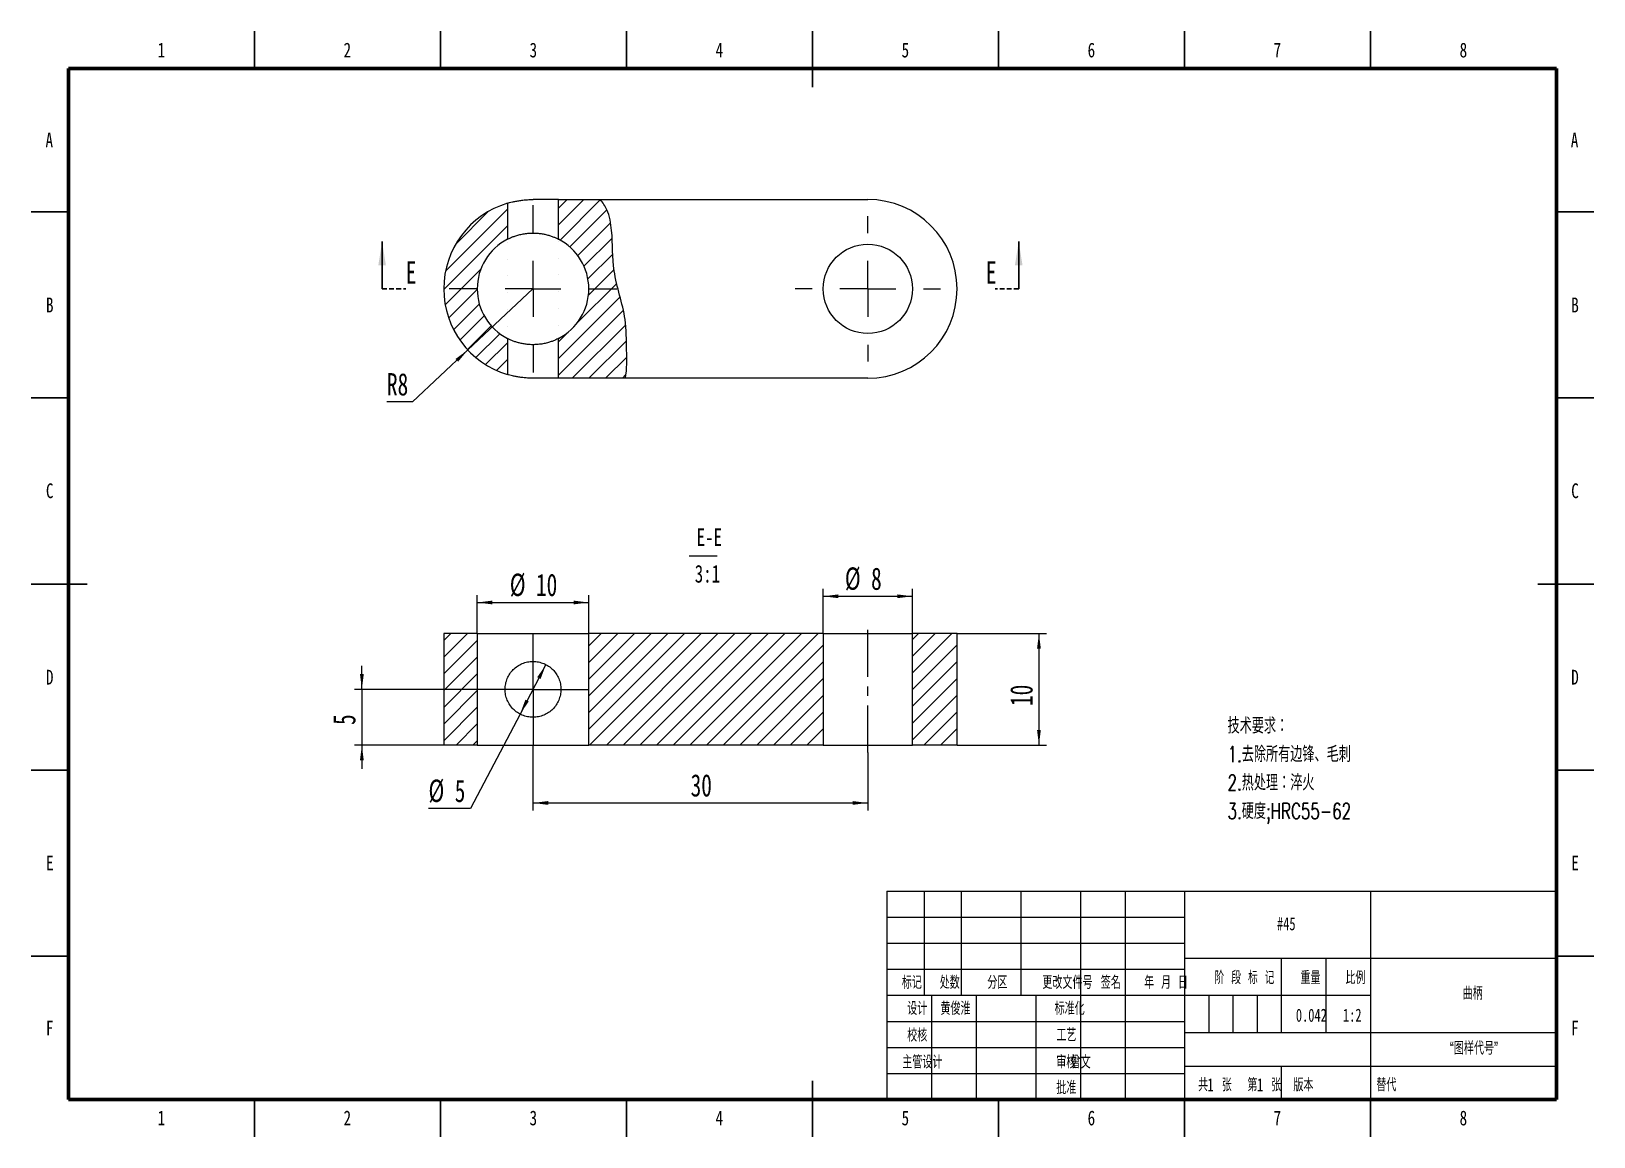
# Paper-space layout '曲柄' of a CAD drawing. Header units: millimetres. Extents: x 0 to 420, y 0 to 297.
import ezdxf

# ---------------------------------------------------------------- set-up
doc = ezdxf.new("R2010")
doc.units = ezdxf.units.MM
doc.linetypes.add('CENTERX2', pattern=[20.32, 12.7, -2.54, 2.54, -2.54])
doc.linetypes.add('HIDDEN', pattern=[1.905, 1.27, -0.635])
for name, color, linetype in [('10', 7, 'Continuous'), ('5', 7, 'Continuous'), ('SLD-0', 7, 'Continuous')]:
    doc.layers.add(name, color=color, linetype=linetype)
doc.layers.add('细线层', color=4, linetype='Continuous', lineweight=15)
doc.styles.add('SLDTEXTSTYLE0', font='TXT', dxfattribs={"width": 0.7, "bigfont": 'bigfont'})
doc.styles.add('SLDTEXTSTYLE1', font='TXT', dxfattribs={"width": 0.62, "bigfont": 'bigfont'})
doc.styles.add('SLDTEXTSTYLE2', font='TXT', dxfattribs={"width": 0.614286, "bigfont": 'bigfont'})
doc.styles.add('SLDTEXTSTYLE3', font='TXT', dxfattribs={"width": 0.6, "bigfont": 'bigfont'})
doc.styles.add('SLDTEXTSTYLE4', font='TXT', dxfattribs={"width": 0.7})
doc.styles.add('SLDTEXTSTYLE5', font='TXT', dxfattribs={"width": 0.75})
doc.dimstyles.new('SLDDIMSTYLE12', dxfattribs={"dimtxt": 6, "dimasz": 4.08, "dimexe": 0, "dimexo": 0.0625, "dimgap": 1.5, "dimtad": 0, "dimtih": 1, "dimtoh": 1, "dimlfac": 0.333333, "dimrnd": 1e-09, "dimzin": 12, "dimdsep": 46, "dimtxsty": 'SLDTEXTSTYLE4', "dimsah": 1, "dimcen": 0, "dimadec": 0, "dimazin": 3, "dimtfac": 1, "dimtofl": 0, "dimtmove": 0, "dimatfit": 3, "dimfxl": 1, "dimfrac": 2, "dimtolj": 1, "dimtzin": 12, "dimarcsym": 0})
doc.dimstyles.new('SLDDIMSTYLE13', dxfattribs={"dimtxt": 6, "dimasz": 4.08, "dimexe": 0, "dimexo": 0.0625, "dimgap": 1.5, "dimtad": 2, "dimlfac": 0.333333, "dimrnd": 1e-09, "dimzin": 12, "dimdsep": 46, "dimtxsty": 'SLDTEXTSTYLE4', "dimsah": 1, "dimcen": 0, "dimadec": 0, "dimazin": 3, "dimtfac": 1, "dimtmove": 0, "dimatfit": 3, "dimfxl": 1, "dimfrac": 2, "dimtolj": 1, "dimtzin": 12, "dimarcsym": 0})
doc.dimstyles.new('SLDDIMSTYLE14', dxfattribs={"dimtxt": 6, "dimasz": 4.08, "dimexe": 0, "dimexo": 0.0625, "dimgap": 1.5, "dimtad": 2, "dimlfac": 0.333333, "dimrnd": 1e-09, "dimzin": 12, "dimdsep": 46, "dimtxsty": 'SLDTEXTSTYLE4', "dimsah": 1, "dimcen": 0.09, "dimadec": 0, "dimazin": 3, "dimtfac": 1, "dimtofl": 0, "dimtmove": 0, "dimatfit": 3, "dimfxl": 1, "dimfrac": 2, "dimtolj": 1, "dimtzin": 12, "dimarcsym": 0})
doc.dimstyles.new('SLDDIMSTYLE15', dxfattribs={"dimtxt": 6, "dimasz": 4.08, "dimexe": 0, "dimexo": 0.0625, "dimgap": 1.5, "dimtad": 2, "dimlfac": 0.333333, "dimrnd": 1e-09, "dimzin": 12, "dimdsep": 46, "dimtxsty": 'SLDTEXTSTYLE4', "dimsah": 1, "dimcen": 0.09, "dimadec": 0, "dimazin": 3, "dimtfac": 1, "dimtmove": 0, "dimatfit": 0, "dimfxl": 1, "dimfrac": 2, "dimtolj": 1, "dimtzin": 12, "dimarcsym": 0})

# ---------------------------------------------------------------- blocks, each defined once
blk = doc.blocks.new('SW_NOTE_7')
at = {"layer": '10', "color": 0, "attachment_point": 1, "style": 'SLDTEXTSTYLE0'}
for s, insert, char_height in [('技术要求：', (0, 5.46), 4.233), ('1.去除所有边锋、毛刺', (0, -2.19), 4.2333), ('2.热处理：淬火', (0, -9.83), 4.233), ('3.硬度;HRC55-62', (0, -17.48), 4.2333)]:
    blk.add_mtext(s, dxfattribs=dict(at, insert=insert, char_height=char_height))
blk = doc.blocks.new('_D_26')
at = {"layer": '10'}
for p, q in [((134.87, 227.79), (117.36, 211.38)), ((117.36, 211.38), (102.45, 197.41)), ((102.45, 197.41), (95.62, 197.41))]:
    blk.add_line(p, q, dxfattribs=at)
blk.add_solid([(117.36, 211.38), (114.04, 208.96), (114.73, 208.22)], dxfattribs=at)
at = {"layer": '10', "insert": (95.62, 205.15), "char_height": 6, "attachment_point": 1, "style": 'SLDTEXTSTYLE4'}
blk.add_mtext('R8', dxfattribs=at)
blk = doc.blocks.new('SW_CENTERMARKSYMBOL_8')
at = {"layer": '10', "color": 0}
for p, q in [((0, 15), (0, 19.5)), ((0, 0), (0, 7.5)), ((-15, 0), (-19.5, 0)), ((0, 0), (-7.5, 0)), ((0, 0), (0, -7.5)), ((0, 0), (7.5, 0)), ((15, 0), (19.5, 0)), ((0, -15), (0, -19.5))]:
    blk.add_line(p, q, dxfattribs=at)
blk = doc.blocks.new('SW_CENTERMARKSYMBOL_9')
at = {"layer": '10', "color": 0}
for p, q in [((0, 15), (0, 22.5)), ((0, 0), (0, 7.5)), ((-15, 0), (-22.5, 0)), ((0, 0), (-7.5, 0)), ((0, 0), (0, -7.5)), ((0, 0), (7.5, 0)), ((15, 0), (22.5, 0)), ((0, -15), (0, -22.5))]:
    blk.add_line(p, q, dxfattribs=at)
blk = doc.blocks.new('_D_27')
at = {"layer": '10'}
for p, q in [((138.36, 126.84), (131.38, 113.56)), ((131.38, 113.56), (118.06, 88.19)), ((118.06, 88.19), (106.78, 88.19))]:
    blk.add_line(p, q, dxfattribs=at)
for points in [[(138.36, 126.84), (136.01, 123.46), (136.91, 122.99)], [(131.38, 113.56), (133.73, 116.93), (132.83, 117.41)]]:
    blk.add_solid(points, dxfattribs=at)
at = {"layer": '10', "char_height": 6, "attachment_point": 1, "style": 'SLDTEXTSTYLE4'}
for s, insert in [('%%c', (106.78, 95.95)), ('5', (113.84, 95.92))]:
    blk.add_mtext(s, dxfattribs=dict(at, insert=insert))
blk = doc.blocks.new('_D_28')
at = {"layer": '10'}
for p, q in [((119.87, 135.2), (119.87, 145.53)), ((119.87, 143.53), (149.87, 143.53)), ((149.87, 135.2), (149.87, 145.53))]:
    blk.add_line(p, q, dxfattribs=at)
for points in [[(119.87, 143.53), (123.95, 143.02), (123.95, 144.03)], [(149.87, 143.53), (145.79, 144.03), (145.79, 143.02)]]:
    blk.add_solid(points, dxfattribs=at)
at = {"layer": '10', "char_height": 6, "attachment_point": 1, "style": 'SLDTEXTSTYLE4'}
for s, insert in [('%%c', (128.63, 151.29)), ('10', (135.68, 151.26))]:
    blk.add_mtext(s, dxfattribs=dict(at, insert=insert))
blk = doc.blocks.new('_D_29')
at = {"layer": '10'}
for p, q in [((212.87, 135.2), (212.87, 147.2)), ((236.87, 135.2), (236.87, 147.2)), ((212.87, 145.2), (236.87, 145.2))]:
    blk.add_line(p, q, dxfattribs=at)
for points in [[(212.87, 145.2), (216.95, 144.69), (216.95, 145.7)], [(236.87, 145.2), (232.79, 145.7), (232.79, 144.69)]]:
    blk.add_solid(points, dxfattribs=at)
at = {"layer": '10', "char_height": 6, "attachment_point": 1, "style": 'SLDTEXTSTYLE4'}
for s, insert in [('%%c', (218.7, 152.96)), ('8', (225.75, 152.93))]:
    blk.add_mtext(s, dxfattribs=dict(at, insert=insert))
blk = doc.blocks.new('_D_30')
at = {"layer": '10'}
for p, q in [((134.87, 105.2), (134.87, 87.67)), ((224.87, 103.2), (224.87, 87.67)), ((134.87, 89.67), (224.87, 89.67))]:
    blk.add_line(p, q, dxfattribs=at)
for points in [[(134.87, 89.67), (138.95, 89.17), (138.95, 90.18)], [(224.87, 89.67), (220.79, 90.18), (220.79, 89.17)]]:
    blk.add_solid(points, dxfattribs=at)
at = {"layer": '10', "insert": (177.24, 97.41), "char_height": 6, "attachment_point": 1, "style": 'SLDTEXTSTYLE4'}
blk.add_mtext('30', dxfattribs=at)
blk = doc.blocks.new('_D_31')
at = {"layer": '10'}
for p, q in [((248.87, 135.2), (272.87, 135.2)), ((270.87, 135.2), (270.87, 105.2)), ((248.87, 105.2), (272.87, 105.2))]:
    blk.add_line(p, q, dxfattribs=at)
for points in [[(270.87, 135.2), (270.36, 131.12), (271.38, 131.12)], [(270.87, 105.2), (271.38, 109.28), (270.36, 109.28)]]:
    blk.add_solid(points, dxfattribs=at)
at = {"layer": '10', "insert": (263.14, 115.73), "char_height": 6, "attachment_point": 1, "rotation": 90, "style": 'SLDTEXTSTYLE4'}
blk.add_mtext('10', dxfattribs=at)
blk = doc.blocks.new('_D_32')
at = {"layer": '细线层'}
for p, q in [((88.87, 120.2), (88.87, 126.55)), ((119.87, 120.2), (86.87, 120.2)), ((88.87, 120.2), (88.87, 105.2)), ((110.87, 105.2), (86.87, 105.2)), ((88.87, 105.2), (88.87, 98.85))]:
    blk.add_line(p, q, dxfattribs=at)
for points in [[(88.87, 120.2), (89.38, 124.28), (88.36, 124.28)], [(88.87, 105.2), (88.36, 101.12), (89.38, 101.12)]]:
    blk.add_solid(points, dxfattribs=at)
at = {"layer": '细线层', "insert": (81.14, 110.63), "char_height": 6, "attachment_point": 1, "rotation": 90, "style": 'SLDTEXTSTYLE4'}
blk.add_mtext('5', dxfattribs=at)
blk = doc.blocks.new('SW_NOTE_8')
at = {"layer": '10', "color": 0}
blk.add_line((0, -1.24), (7.58, -1.24), dxfattribs=at)
at = {"layer": '10', "color": 0, "char_height": 4.762, "attachment_point": 2, "style": 'SLDTEXTSTYLE4'}
for s, insert in [('E-E', (5.43, 6.14)), ('3:1', (4.92, -3.7))]:
    blk.add_mtext(s, dxfattribs=dict(at, insert=insert))
blk = doc.blocks.new('SW_CENTERMARKSYMBOL_10')
at = {"layer": '10', "color": 0}
for p, q in [((0, 7.5), (0, 15)), ((0, 0), (0, 7.5)), ((-7.5, 0), (-15, 0)), ((0, 0), (-7.5, 0)), ((0, 0), (0, -7.5)), ((0, 0), (7.5, 0)), ((7.5, 0), (15, 0)), ((0, -7.5), (0, -15))]:
    blk.add_line(p, q, dxfattribs=at)

psp = doc.layouts.new('曲柄')

# ---------------------------------------------------------------- hatches: boundary and pattern name
at = {"linetype": 'Continuous', "lineweight": 0}
h = psp.add_hatch(dxfattribs=at)
h.set_pattern_fill('ANSI31', angle=3e-322, style=0)
edge = h.paths.add_edge_path(flags=0)
edge.add_arc((134.872, 227.792), 24, 106.64321, 253.35679)
edge.add_line((127.999, 204.798), (127.999, 214.46))
edge.add_arc((134.872, 227.792), 15, 117.27473, 242.72527, ccw=False)
edge.add_line((127.999, 241.125), (127.999, 250.787))
h = psp.add_hatch(dxfattribs=at)
h.set_pattern_fill('ANSI31', angle=3e-322, style=0)
edge = h.paths.add_edge_path(flags=0)
edge.add_line((141.746, 251.792), (141.746, 241.125))
edge.add_arc((134.872, 227.792), 15, -62.72527, 62.72527, ccw=False)
edge.add_line((141.746, 214.46), (141.746, 203.792))
edge.add_line((141.746, 203.792), (159.718, 203.792))
edge.add_spline(control_points=[(159.718, 203.792), (160.166, 206.308), (159.976, 211.529), (160.013, 221.346), (155.981, 231.724), (156.425, 241.675), (155.31, 248.556), (153.658, 250.972), (152.899, 251.792)], knot_values=[0.5439578, 0.5439578, 0.5439578, 0.5439578, 0.583115, 0.6253828, 0.6942958, 0.7502177, 0.7795523, 0.7975226, 0.7975226, 0.7975226, 0.7975226], weights=[1, 1, 1, 1, 1, 1, 1, 1, 1], degree=3, periodic=0)
edge.add_line((152.899, 251.792), (141.746, 251.792))
h = psp.add_hatch(dxfattribs=at)
h.set_pattern_fill('ANSI31', angle=3e-322, style=0)
edge = h.paths.add_edge_path(flags=0)
edge.add_spline(control_points=[(159.718, 203.792), (160.166, 206.308), (159.976, 211.529), (160.013, 221.346), (155.981, 231.724), (156.425, 241.675), (155.31, 248.556), (153.658, 250.972), (152.899, 251.792)], knot_values=[0.5439578, 0.5439578, 0.5439578, 0.5439578, 0.583115, 0.6253828, 0.6942958, 0.7502177, 0.7795523, 0.7975226, 0.7975226, 0.7975226, 0.7975226], weights=[1, 1, 1, 1, 1, 1, 1, 1, 1], degree=3, periodic=0)
edge.add_spline(control_points=[(152.899, 251.792), (153.658, 250.972), (155.31, 248.556), (156.425, 241.675), (155.981, 231.724), (160.013, 221.346), (159.976, 211.529), (160.166, 206.308), (159.718, 203.792)], knot_values=[0.2024774, 0.2024774, 0.2024774, 0.2024774, 0.2204477, 0.2497823, 0.3057042, 0.3746172, 0.416885, 0.4560422, 0.4560422, 0.4560422, 0.4560422], weights=[1, 1, 1, 1, 1, 1, 1, 1, 1], degree=3, periodic=0)
h = psp.add_hatch(dxfattribs=at)
h.set_pattern_fill('ANSI31', style=0)
h.paths.add_polyline_path([(119.872, 135.197), (110.872, 135.197), (110.872, 105.197), (119.872, 105.197)], flags=0)
h = psp.add_hatch(dxfattribs=at)
h.set_pattern_fill('ANSI31', style=0)
h.paths.add_polyline_path([(149.872, 135.197), (149.872, 105.197), (212.872, 105.197), (212.872, 135.197)], flags=0)
h = psp.add_hatch(dxfattribs=at)
h.set_pattern_fill('ANSI31', style=0)
h.paths.add_polyline_path([(236.872, 105.197), (248.872, 105.197), (248.872, 135.197), (236.872, 135.197)], flags=0)

# ---------------------------------------------------------------- linework, layer by layer
at = {"color": 7, "linetype": 'Continuous', "lineweight": 30}
for p, q in [((60, 287), (60, 297)), ((110, 287), (110, 297)), ((160, 287), (160, 297)), ((210, 297), (210, 282)), ((210, 287), (210, 297)), ((260, 287), (260, 297)), ((310, 287), (310, 297)), ((360, 287), (360, 297)), ((10, 248.5), (0, 248.5)), ((410, 248.5), (420, 248.5)), ((94.312, 227.792), (94.312, 240.492)), ((265.432, 227.792), (265.432, 240.492)), ((10, 198.5), (0, 198.5)), ((410, 198.5), (420, 198.5)), ((0, 148.5), (15, 148.5)), ((10, 148.5), (0, 148.5)), ((420, 148.5), (405, 148.5)), ((410, 148.5), (420, 148.5)), ((10, 98.5), (0, 98.5)), ((410, 98.5), (420, 98.5)), ((10, 48.5), (0, 48.5)), ((410, 48.5), (420, 48.5)), ((210, 0), (210, 15)), ((60, 10), (60, 0)), ((110, 10), (110, 0)), ((160, 10), (160, 0)), ((210, 10), (210, 0)), ((260, 10), (260, 0)), ((310, 10), (310, 0)), ((360, 10), (360, 0))]:
    psp.add_line(p, q, dxfattribs=at)
at = {"color": 7, "linetype": 'Continuous', "lineweight": 60}
for p, q in [((10, 10), (10, 287)), ((10, 287), (410, 287)), ((410, 287), (410, 10)), ((410, 10), (10, 10))]:
    psp.add_line(p, q, dxfattribs=at)
at = {"color": 7, "linetype": 'Continuous', "lineweight": 15}
for p, q in [((127.999, 250.787), (127.999, 241.125)), ((141.746, 251.792), (134.872, 251.792)), ((141.746, 241.125), (141.746, 251.792)), ((141.746, 251.792), (152.899, 251.792)), ((152.899, 251.792), (224.872, 251.792)), ((127.999, 214.46), (127.999, 204.798)), ((141.746, 203.792), (141.746, 214.46)), ((141.746, 203.792), (134.872, 203.792)), ((159.718, 203.792), (141.746, 203.792)), ((224.872, 203.792), (159.718, 203.792)), ((110.872, 135.197), (110.872, 105.197)), ((119.872, 135.197), (110.872, 135.197)), ((119.872, 135.197), (119.872, 105.197)), ((119.872, 135.197), (149.872, 135.197)), ((149.872, 105.197), (149.872, 135.197)), ((212.872, 135.197), (149.872, 135.197)), ((212.872, 135.197), (212.872, 105.197)), ((212.872, 135.197), (236.872, 135.197)), ((236.872, 105.197), (236.872, 135.197)), ((248.872, 135.197), (236.872, 135.197)), ((248.872, 105.197), (248.872, 135.197)), ((119.872, 105.197), (110.872, 105.197)), ((119.872, 105.197), (149.872, 105.197)), ((212.872, 105.197), (149.872, 105.197)), ((212.872, 105.197), (236.872, 105.197)), ((248.872, 105.197), (236.872, 105.197))]:
    psp.add_line(p, q, dxfattribs=at)
at = {"color": 7, "linetype": 'HIDDEN', "lineweight": 30}
for p, q in [((94.312, 227.792), (100.662, 227.792)), ((265.432, 227.792), (259.082, 227.792))]:
    psp.add_line(p, q, dxfattribs=at)
at = {"color": 7, "linetype": 'Continuous', "lineweight": 15}
psp.add_circle((224.872, 227.792), 12, dxfattribs=at)
for centre, radius, start, end in [((134.872, 227.792), 24, 106.64321, 253.35679), ((224.872, 227.792), 24, 270, 90), ((134.872, 227.792), 15, 117.27473, 242.72527), ((134.872, 227.792), 15, 297.27473, 62.72527)]:
    psp.add_arc(centre, radius, start, end, dxfattribs=at)
for points, knots in [([(127.999, 250.787), (128.002, 250.788), (128.135, 250.829), (128.568, 250.953), (129.299, 251.141), (130.222, 251.345), (131.281, 251.531), (132.463, 251.681), (133.672, 251.775), (134.49, 251.787), (134.872, 251.792)], [0, 0, 0, 0, 0.0032562, 0.141125, 0.2826575, 0.4266912, 0.5748263, 0.7197649, 0.8692383, 1, 1, 1, 1]), ([(127.998, 241.123), (128.149, 241.2), (128.464, 241.36), (129.144, 241.664), (130.002, 241.991), (131.047, 242.312), (132.228, 242.574), (133.474, 242.745), (134.73, 242.807), (135.922, 242.771), (137.054, 242.645), (138.117, 242.45), (139.108, 242.193), (140.04, 241.885), (140.852, 241.557), (141.442, 241.282), (141.669, 241.162), (141.742, 241.124)], [0, 0, 0, 0, 0.0606596, 0.1257135, 0.1989949, 0.272258, 0.3474638, 0.4226218, 0.4908645, 0.5591047, 0.6228335, 0.6865858, 0.7530632, 0.8195621, 0.8927248, 0.9658702, 1, 1, 1, 1]), ([(141.742, 214.46), (141.689, 214.432), (141.498, 214.331), (140.994, 214.091), (140.233, 213.773), (139.28, 213.44), (138.17, 213.143), (136.95, 212.918), (135.687, 212.798), (134.464, 212.781), (133.292, 212.863), (132.195, 213.02), (131.167, 213.246), (130.195, 213.529), (129.322, 213.848), (128.547, 214.183), (128.181, 214.369), (127.995, 214.462)], [0, 0, 0, 0, 0.02492731, 0.09058766, 0.16166849, 0.23274521, 0.30863102, 0.3844684, 0.45489482, 0.52530506, 0.58957502, 0.65386492, 0.71903772, 0.78423511, 0.85562327, 0.92700997, 1, 1, 1, 1]), ([(134.872, 203.792), (134.468, 203.798), (133.646, 203.81), (132.456, 203.905), (131.325, 204.047), (130.293, 204.226), (129.364, 204.428), (128.603, 204.622), (128.142, 204.754), (128.002, 204.797), (127.997, 204.798)], [0, 0, 0, 0, 0.13834209, 0.28081146, 0.41912285, 0.56124327, 0.70342524, 0.84952913, 0.9949955, 1, 1, 1, 1]), ([(142.372, 120.197), (142.372, 120.701), (142.322, 121.195), (142.127, 122.164), (141.979, 122.643), (141.412, 123.997), (140.86, 124.814), (139.842, 125.834), (139.466, 126.145), (138.659, 126.689), (138.233, 126.92), (137.333, 127.298), (136.852, 127.448), (135.88, 127.645), (135.387, 127.696), (134.389, 127.698), (133.884, 127.648), (132.913, 127.453), (132.436, 127.307), (131.525, 126.926), (131.097, 126.695), (130.29, 126.154), (129.912, 125.842), (128.891, 124.822), (128.337, 124.003), (127.772, 122.659), (127.624, 122.186), (127.424, 121.208), (127.374, 120.715), (127.371, 119.721), (127.421, 119.214), (127.615, 118.241), (127.759, 117.77), (128.138, 116.858), (128.369, 116.429), (128.907, 115.625), (129.218, 115.246), (129.898, 114.563), (130.269, 114.256), (131.074, 113.711), (131.509, 113.475), (132.409, 113.096), (132.879, 112.949), (133.859, 112.749), (134.359, 112.698), (135.352, 112.695), (135.857, 112.745), (136.834, 112.941), (137.306, 113.085), (138.672, 113.655), (139.491, 114.208), (140.519, 115.236), (140.824, 115.608), (141.364, 116.409), (141.6, 116.845), (141.977, 117.745), (142.122, 118.213), (142.32, 119.185), (142.372, 119.692), (142.372, 120.197)], [0, 0, 0, 0, 0.03125, 0.03125, 0.0625, 0.0625, 0.125, 0.125, 0.15625, 0.15625, 0.1875, 0.1875, 0.21875, 0.21875, 0.25, 0.25, 0.28125, 0.28125, 0.3125, 0.3125, 0.34375, 0.34375, 0.375, 0.375, 0.4375, 0.4375, 0.46875, 0.46875, 0.5, 0.5, 0.53125, 0.53125, 0.5625, 0.5625, 0.59375, 0.59375, 0.625, 0.625, 0.65625, 0.65625, 0.6875, 0.6875, 0.71875, 0.71875, 0.75, 0.75, 0.78125, 0.78125, 0.8125, 0.8125, 0.875, 0.875, 0.90625, 0.90625, 0.9375, 0.9375, 0.96875, 0.96875, 1, 1, 1, 1])]:
    psp.add_open_spline(points, degree=3, knots=knots, dxfattribs=at)
at = {"color": 7, "linetype": 'Continuous', "lineweight": 0}
psp.add_open_spline([(159.718, 203.792), (160.166, 206.308), (159.976, 211.529), (160.013, 221.346), (155.981, 231.724), (156.425, 241.675), (155.31, 248.556), (153.658, 250.972), (152.899, 251.792)], degree=3, knots=[0.54395779, 0.54395779, 0.54395779, 0.54395779, 0.58311503, 0.62538284, 0.69429577, 0.75021769, 0.77955233, 0.79752263, 0.79752263, 0.79752263, 0.79752263], dxfattribs=at)
at = {"color": 7, "linetype": 'Continuous', "lineweight": 30}
for points in [[(94.312, 240.492), (93.296, 234.142), (95.328, 234.142)], [(265.432, 240.492), (264.416, 234.142), (266.448, 234.142)]]:
    psp.add_solid(points, dxfattribs=at)
at = {"layer": '10', "linetype": 'CENTERX2', "lineweight": 0}
psp.add_line((224.872, 103.197), (224.872, 137.197), dxfattribs=at)
at = {"layer": '10', "color": 7, "lineweight": 15}
for p, q in [((240, 66), (240, 38)), ((250, 66), (250, 38)), ((266, 66), (266, 38)), ((282, 66), (282, 10)), ((294, 66), (294, 10)), ((310, 66), (310, 10)), ((360, 66), (360, 38)), ((310, 48), (410, 48)), ((335.986, 48), (335.986, 28)), ((348, 48), (348, 28)), ((230, 45), (310, 45)), ((230, 38), (360, 38)), ((242, 38), (242, 10)), ((254, 38), (254, 10)), ((270, 38), (270, 10)), ((360, 38), (360, 10)), ((230, 31), (310, 31)), ((310, 28), (410, 28)), ((230, 24), (310, 24)), ((230, 17), (310, 17)), ((310, 19), (410, 19))]:
    psp.add_line(p, q, dxfattribs=at)
at = {"layer": '10', "color": 7}
for p, q in [((230, 59), (310, 59)), ((230, 52), (310, 52))]:
    psp.add_line(p, q, dxfattribs=at)
at = {"layer": '5', "color": 7, "lineweight": 15}
for q in [(410, 66), (230, 10)]:
    psp.add_line((230, 66), q, dxfattribs=at)
at = {"layer": 'SLD-0'}
for p, q in [((316.5, 38), (316.5, 28)), ((323, 38), (323, 28)), ((329.5, 38), (329.5, 28))]:
    psp.add_line(p, q, dxfattribs=at)
at = {"layer": 'SLD-0', "lineweight": 15}
psp.add_line((335.986, 19), (335.986, 10), dxfattribs=at)

# ---------------------------------------------------------------- block references
at = {"layer": '10'}
for name, p in [('SW_CENTERMARKSYMBOL_9', (134.872, 227.792)), ('SW_CENTERMARKSYMBOL_8', (224.872, 227.792)), ('SW_NOTE_8', (176.832, 157.334)), ('SW_CENTERMARKSYMBOL_10', (134.872, 120.197)), ('SW_NOTE_7', (321.569, 107.095))]:
    psp.add_blockref(name, p, dxfattribs=at)

# ---------------------------------------------------------------- texts
at = {"color": 7, "linetype": 'Continuous', "lineweight": 0, "char_height": 3.969, "attachment_point": 2, "style": 'SLDTEXTSTYLE5'}
for s, insert in [('1', (34.96, 293.944)), ('2', (84.96, 293.944)), ('3', (134.96, 293.944)), ('4', (184.96, 293.944)), ('5', (234.96, 293.944)), ('6', (284.96, 293.944)), ('7', (334.96, 293.944)), ('8', (384.96, 293.944)), ('A', (4.84, 269.781)), ('A', (414.84, 269.781)), ('B', (4.971, 225.444)), ('B', (414.971, 225.444)), ('C', (4.959, 175.531)), ('C', (414.959, 175.531)), ('D', (4.953, 125.444)), ('D', (414.953, 125.444)), ('E', (5.008, 75.531)), ('E', (415.008, 75.531)), ('F', (4.958, 31.194)), ('F', (414.958, 31.194)), ('1', (34.96, 7.031)), ('2', (84.96, 7.031)), ('3', (134.96, 7.031)), ('4', (184.96, 7.031)), ('5', (234.96, 7.031)), ('6', (284.96, 7.031)), ('7', (334.96, 7.031)), ('8', (384.96, 7.031))]:
    psp.add_mtext(s, dxfattribs=dict(at, insert=insert))
at = {"color": 7, "linetype": 'Continuous', "char_height": 6, "attachment_point": 1, "style": 'SLDTEXTSTYLE4'}
for insert in [(100.662, 235.173), (256.622, 235.173)]:
    psp.add_mtext('E', dxfattribs=dict(at, insert=insert))
at = {"layer": '10', "char_height": 3.5}
for s, insert, attachment_point, style in [('#45', (337.343, 58.981), 2, 'SLDTEXTSTYLE4'), ('标记', (236.711, 43.217), 2, 'SLDTEXTSTYLE0'), ('处数', (246.886, 43.217), 2, 'SLDTEXTSTYLE0'), ('分区', (259.683, 43.217), 2, 'SLDTEXTSTYLE0'), ('更改文件号', (278.529, 43.217), 2, 'SLDTEXTSTYLE0'), ('签名', (290.187, 43.217), 2, 'SLDTEXTSTYLE0'), ('年 月 日', (305.041, 43.217), 2, 'SLDTEXTSTYLE1'), ('阶 段 标 记', (326.125, 44.494), 2, 'SLDTEXTSTYLE2'), ('重量', (343.85, 44.494), 2, 'SLDTEXTSTYLE0'), ('比例', (355.942, 44.494), 2, 'SLDTEXTSTYLE0'), ('曲柄', (387.466, 40.291), 2, 'SLDTEXTSTYLE0'), ('设计', (238.15, 36.234), 2, 'SLDTEXTSTYLE0'), ('黄俊淮', (244.391, 36.234), 1, 'SLDTEXTSTYLE0'), ('标准化', (279.121, 36.234), 2, 'SLDTEXTSTYLE0'), ('0.042', (344.093, 34.405), 2, 'SLDTEXTSTYLE4'), ('1:2', (355.084, 34.405), 2, 'SLDTEXTSTYLE4'), ('校核', (238.149, 29.056), 2, 'SLDTEXTSTYLE0'), ('工艺', (278.235, 29.099), 2, 'SLDTEXTSTYLE0'), ('“图样代号”', (387.799, 25.55), 2, 'SLDTEXTSTYLE0'), ('主管设计', (239.531, 21.83), 2, 'SLDTEXTSTYLE0'), ('审核', (278.234, 21.83), 2, 'SLDTEXTSTYLE0'), ('曾文', (279.39, 21.83), 1, 'SLDTEXTSTYLE0'), ('批准', (278.217, 14.941), 2, 'SLDTEXTSTYLE0'), ('共  张', (318.178, 15.701), 2, 'SLDTEXTSTYLE3'), ('1', (316.142, 15.701), 1, 'SLDTEXTSTYLE4'), ('第  张', (331.442, 15.701), 2, 'SLDTEXTSTYLE3'), ('1', (329.479, 15.701), 1, 'SLDTEXTSTYLE4'), ('版本', (341.961, 15.701), 2, 'SLDTEXTSTYLE0')]:
    psp.add_mtext(s, dxfattribs=dict(at, insert=insert, attachment_point=attachment_point, style=style))
at = {"layer": 'SLD-0', "insert": (361.561, 15.701), "char_height": 3.5, "attachment_point": 1, "style": 'SLDTEXTSTYLE0'}
psp.add_mtext('替代', dxfattribs=at)

# ---------------------------------------------------------------- dimensions: what is measured, and where the dimension line sits
at = {"layer": '10'}
dim = psp.add_radius_dim(center=(134.872, 227.792), mpoint=(117.36, 211.382), dimstyle='SLDDIMSTYLE12', dxfattribs=at)
dim.commit()
dim.dimension.update_dxf_attribs({"geometry": '_D_26', "text_midpoint": (98.241, 201.125), "dimtype": 164})
for base, p1, p2, picture, middle in [((149.872, 143.527), (119.872, 135.197), (149.872, 135.197), '_D_28', (134.791, 143.527)), ((236.872, 145.197), (212.872, 135.197), (236.872, 135.197), '_D_29', (223.536, 145.197))]:
    dim = psp.add_linear_dim(base=base, p1=p1, p2=p2, text='%%c<>', dimstyle='SLDDIMSTYLE14', dxfattribs=at)
    dim.commit()
    dim.dimension.update_dxf_attribs({"geometry": picture, "text_midpoint": middle, "dimtype": 160})
dim = psp.add_linear_dim(base=(270.872, 105.197), p1=(248.872, 135.197), p2=(248.872, 105.197), angle=90, dimstyle='SLDDIMSTYLE14', dxfattribs=at)
dim.commit()
dim.dimension.update_dxf_attribs({"geometry": '_D_31', "text_midpoint": (270.872, 118.368), "dimtype": 160})
dim = psp.add_diameter_dim_2p(p1=(131.384, 113.557), p2=(138.36, 126.836), dimstyle='SLDDIMSTYLE13', dxfattribs=at)
dim.commit()
dim.dimension.update_dxf_attribs({"geometry": '_D_27', "text_midpoint": (111.627, 92.935), "dimtype": 163})
dim = psp.add_linear_dim(base=(224.872, 89.674), p1=(134.872, 105.197), p2=(224.872, 103.197), dimstyle='SLDDIMSTYLE14', dxfattribs=at)
dim.commit()
dim.dimension.update_dxf_attribs({"geometry": '_D_30', "text_midpoint": (179.872, 89.674), "dimtype": 160})
at = {"layer": '细线层'}
dim = psp.add_linear_dim(base=(88.872, 105.197), p1=(119.872, 120.197), p2=(110.872, 105.197), angle=90, dimstyle='SLDDIMSTYLE15', dxfattribs=at)
dim.commit()
dim.dimension.update_dxf_attribs({"geometry": '_D_32', "text_midpoint": (88.872, 111.95), "dimtype": 160})

doc.saveas('drawing.dxf')
